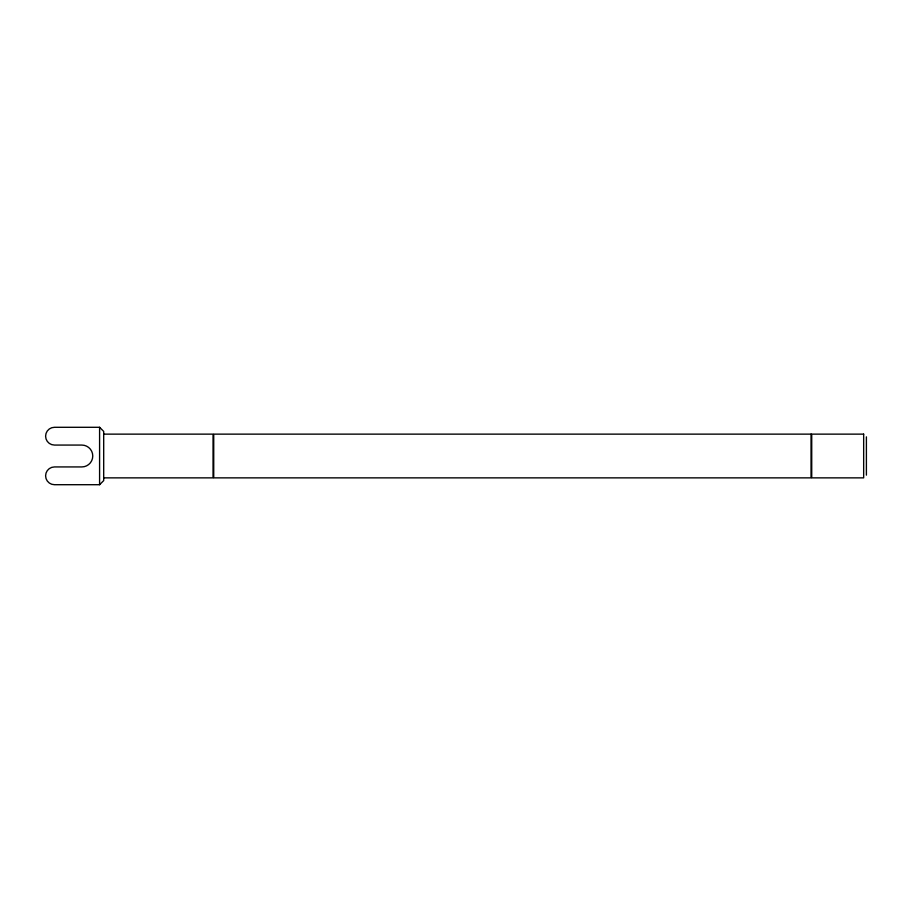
<?xml version="1.0" encoding="UTF-8"?>
<svg xmlns="http://www.w3.org/2000/svg" width="912" height="912" viewBox="0 0 912 912"><rect width="100%" height="100%" fill="white"/><g stroke="black" fill="none" stroke-linecap="round" stroke-linejoin="round"><path stroke-width="1.37" d="M99.59 484.705L103.694 480.601L103.694 431.399L99.59 427.295L54.481 427.295A8.881 8.881 0 0 0 45.6 436.175A8.881 8.881 0 0 0 54.481 445.067L81.818 445.067A10.933 10.933 0 0 1 92.762 456A10.933 10.933 0 0 1 81.818 466.933L54.481 466.933A8.881 8.881 0 0 0 45.6 475.825A8.881 8.881 0 0 0 54.481 484.705L99.59 484.705L99.59 427.295M103.694 434.135L213.043 434.135L213.043 477.865L103.694 477.865M866.4 436.859L866.4 475.141M811.042 434.135L213.727 434.135L213.727 477.865L811.042 477.865L811.042 434.135M863.664 434.135L811.726 434.135L811.726 477.865L863.664 477.865L863.664 434.135"/></g></svg>
